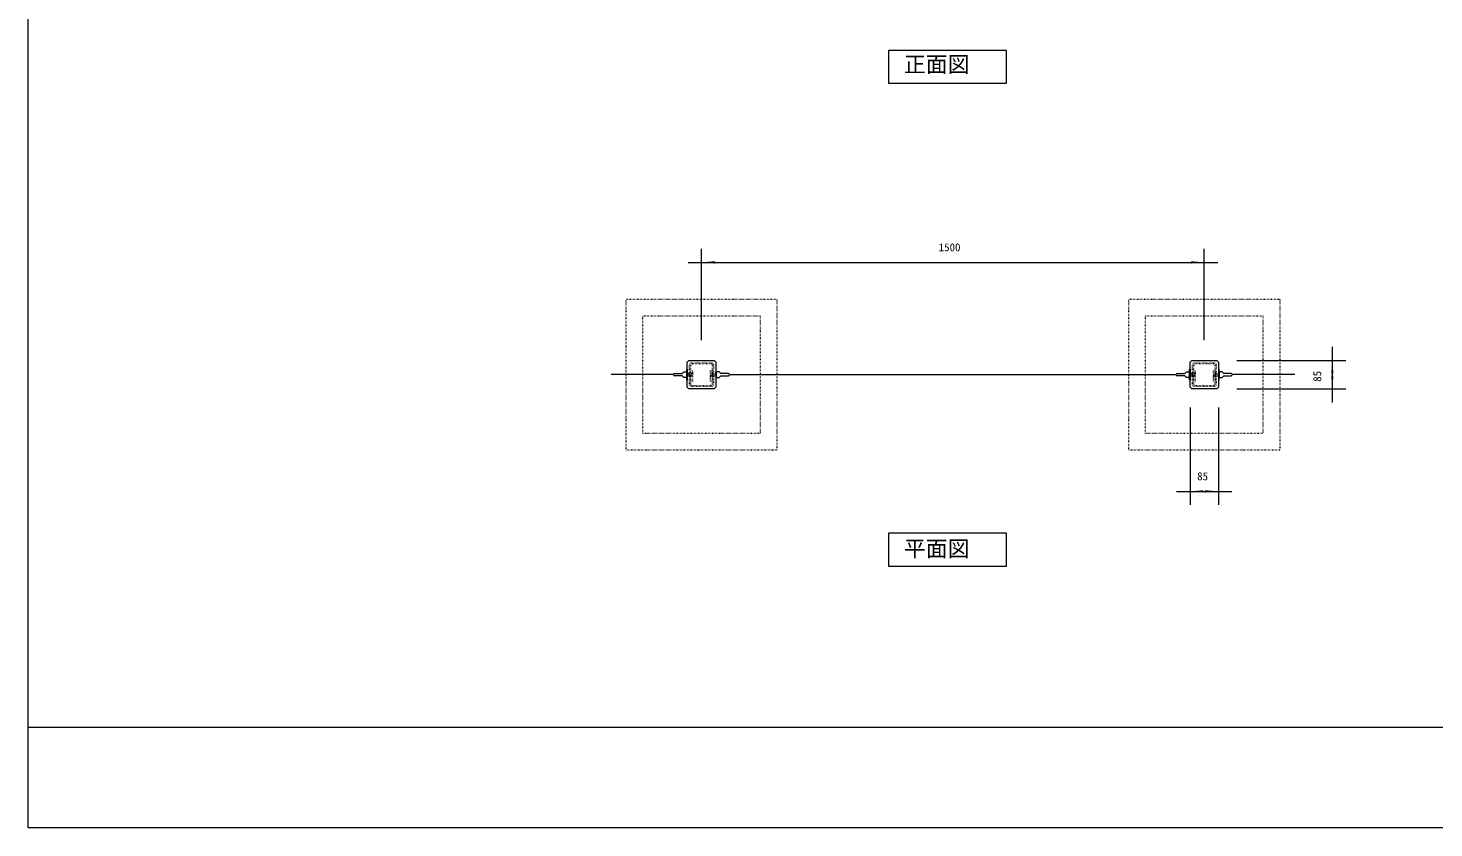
# Model space of a CAD drawing. Units: millimetres, scale not verified. Extents: x -3900 to 3900, y -2750 to 2750.
# Drawn here: x -3900 to 294, y -2750 to -366 of the extents above; entities that cross this region are included whole.
import ezdxf
from ezdxf.enums import TextEntityAlignment as Align

# ---------------------------------------------------------------- set-up
doc = ezdxf.new("R2010")
doc.units = ezdxf.units.MM
doc.header["$LTSCALE"] = 20
doc.linetypes.add('USER2', pattern=[0.208282, 0.069427, -0.138855])
doc.layers.add('0-1_IMPORTED', color=2, linetype='Continuous', lineweight=18)
doc.styles.add('ＭＳ ゴシック', font='')
doc.styles.get('ＭＳ ゴシック').set_extended_font_data('MS Gothic')

msp = doc.modelspace()

# ---------------------------------------------------------------- linework, layer by layer
at = {"layer": '0-1_IMPORTED', "color": 1}
for p, q in [((-1891, -1296.5), (-1891, -1024.35)), ((-391, -1296.5), (-391, -1024.35)), ((-1931, -1064.35), (-1891, -1064.35)), ((-1891, -1064.35), (-391, -1064.35)), ((-391, -1064.35), (-351, -1064.35)), ((-9, -1316.5), (-9, -1356.5)), ((-293.5, -1356.5), (31, -1356.5)), ((-9, -1356.5), (-9, -1441.5)), ((-293.5, -1441.5), (31, -1441.5)), ((-9, -1441.5), (-9, -1481.5)), ((-433.5, -1496.5), (-433.5, -1787)), ((-348.5, -1496.5), (-348.5, -1787)), ((-473.5, -1747), (-433.5, -1747)), ((-433.5, -1747), (-348.5, -1747)), ((-348.5, -1747), (-308.5, -1747))]:
    msp.add_line(p, q, dxfattribs=at)
at = {"layer": '0-1_IMPORTED'}
for p, q in [((-1974.4, -1399), (-2161, -1399)), ((-1807.6, -1399), (-474.4, -1399)), ((-121, -1399), (-307.6, -1399)), ((-3900, -2450), (3900, -2450))]:
    msp.add_line(p, q, dxfattribs=at)
at = {"layer": '0-1_IMPORTED', "linetype": 'USER2'}
for p, q in [((-1931.1, -1403), (-1931.1, -1395)), ((-1929.1, -1403), (-1929.1, -1395)), ((-1927.1, -1403), (-1927.1, -1395)), ((-1925.1, -1403), (-1925.1, -1395)), ((-1923.1, -1403), (-1923.1, -1395)), ((-1921.1, -1403), (-1921.1, -1395)), ((-1860.9, -1403), (-1860.9, -1395)), ((-1858.9, -1403), (-1858.9, -1395)), ((-1856.9, -1403), (-1856.9, -1395)), ((-1854.9, -1403), (-1854.9, -1395)), ((-1852.9, -1403), (-1852.9, -1395)), ((-1850.9, -1403), (-1850.9, -1395)), ((-431.1, -1403), (-431.1, -1395)), ((-429.1, -1403), (-429.1, -1395)), ((-427.1, -1403), (-427.1, -1395)), ((-425.1, -1403), (-425.1, -1395)), ((-423.1, -1403), (-423.1, -1395)), ((-421.1, -1403), (-421.1, -1395)), ((-360.9, -1403), (-360.9, -1395)), ((-358.9, -1403), (-358.9, -1395)), ((-356.9, -1403), (-356.9, -1395)), ((-354.9, -1403), (-354.9, -1395)), ((-352.9, -1403), (-352.9, -1395)), ((-350.9, -1403), (-350.9, -1395))]:
    msp.add_line(p, q, dxfattribs=at)
at = {"layer": '0-1_IMPORTED'}
for points in [[(-3900, 2750), (3900, 2750), (3900, -2750), (-3900, -2750)], [(-1332, -431.35), (-982, -431.35), (-982, -531.35), (-1332, -531.35)], [(-1935.1, -1383), (-1933.5, -1383), (-1933.5, -1415), (-1935.1, -1415)], [(-1933.5, -1361.5), (-1928.5, -1356.5), (-1853.5, -1356.5), (-1848.5, -1361.5), (-1848.5, -1436.5), (-1853.5, -1441.5), (-1928.5, -1441.5), (-1933.5, -1436.5)], [(-1846.9, -1383), (-1848.5, -1383), (-1848.5, -1415), (-1846.9, -1415)], [(-435.1, -1383), (-433.5, -1383), (-433.5, -1415), (-435.1, -1415)], [(-433.5, -1361.5), (-428.5, -1356.5), (-353.5, -1356.5), (-348.5, -1361.5), (-348.5, -1436.5), (-353.5, -1441.5), (-428.5, -1441.5), (-433.5, -1436.5)], [(-346.9, -1383), (-348.5, -1383), (-348.5, -1415), (-346.9, -1415)], [(-1332, -1870.68), (-982, -1870.68), (-982, -1970.68), (-1332, -1970.68)]]:
    msp.add_lwpolyline(points, close=True, dxfattribs=at)
at = {"layer": '0-1_IMPORTED', "linetype": 'USER2'}
for points in [[(-2116, -1174), (-1666, -1174), (-1666, -1624), (-2116, -1624)], [(-616, -1174), (-166, -1174), (-166, -1624), (-616, -1624)], [(-2066, -1224), (-1716, -1224), (-1716, -1574), (-2066, -1574)], [(-566, -1224), (-216, -1224), (-216, -1574), (-566, -1574)], [(-1926.5, -1367.68), (-1922.32, -1363.5), (-1859.68, -1363.5), (-1855.5, -1367.68), (-1855.5, -1430.32), (-1859.68, -1434.5), (-1922.32, -1434.5), (-1926.5, -1430.32)], [(-1918.92, -1366.5), (-1923.5, -1371.08), (-1923.5, -1426.92), (-1918.92, -1431.5), (-1863.08, -1431.5), (-1858.5, -1426.92), (-1858.5, -1371.08), (-1863.08, -1366.5)], [(-426.5, -1367.68), (-422.32, -1363.5), (-359.68, -1363.5), (-355.5, -1367.68), (-355.5, -1430.32), (-359.68, -1434.5), (-422.32, -1434.5), (-426.5, -1430.32)], [(-418.92, -1366.5), (-423.5, -1371.08), (-423.5, -1426.92), (-418.92, -1431.5), (-363.08, -1431.5), (-358.5, -1426.92), (-358.5, -1371.08), (-363.08, -1366.5)], [(-1935.1, -1395), (-1919.1, -1395), (-1919.1, -1403), (-1935.1, -1403)], [(-1923.5, -1387.5), (-1918.1, -1387.5), (-1918.1, -1418.5), (-1923.5, -1418.5)], [(-1863.9, -1387.5), (-1858.5, -1387.5), (-1858.5, -1418.5), (-1863.9, -1418.5)], [(-1862.9, -1395), (-1846.9, -1395), (-1846.9, -1403), (-1862.9, -1403)], [(-435.1, -1395), (-419.1, -1395), (-419.1, -1403), (-435.1, -1403)], [(-423.5, -1387.5), (-418.1, -1387.5), (-418.1, -1418.5), (-423.5, -1418.5)], [(-363.9, -1387.5), (-358.5, -1387.5), (-358.5, -1418.5), (-363.9, -1418.5)], [(-362.9, -1395), (-346.9, -1395), (-346.9, -1403), (-362.9, -1403)]]:
    msp.add_lwpolyline(points, close=True, dxfattribs=at)
at = {"layer": '0-1_IMPORTED'}
for points in [[(-1941.5, -1391), (-1935.1, -1391), (-1935.1, -1407), (-1941.5, -1407), (-1943.9, -1407), (-1948.9, -1402), (-1971.4, -1402)], [(-1971.4, -1396), (-1948.9, -1396), (-1943.9, -1391), (-1941.5, -1391)], [(-1840.5, -1391), (-1846.9, -1391), (-1846.9, -1407), (-1840.5, -1407), (-1838.1, -1407), (-1833.1, -1402), (-1810.6, -1402)], [(-1810.6, -1396), (-1833.1, -1396), (-1838.1, -1391), (-1840.5, -1391)], [(-441.5, -1391), (-435.1, -1391), (-435.1, -1407), (-441.5, -1407), (-443.9, -1407), (-448.9, -1402), (-471.4, -1402)], [(-471.4, -1396), (-448.9, -1396), (-443.9, -1391), (-441.5, -1391)], [(-340.5, -1391), (-346.9, -1391), (-346.9, -1407), (-340.5, -1407), (-338.1, -1407), (-333.1, -1402), (-310.6, -1402)], [(-310.6, -1396), (-333.1, -1396), (-338.1, -1391), (-340.5, -1391)]]:
    msp.add_lwpolyline(points, dxfattribs=at)
for centre, start, end in [((-1971.4, -1399), 90, 180), ((-1971.4, -1399), 180, 270), ((-1810.6, -1399), 0, 90), ((-1810.6, -1399), 270, 0), ((-471.4, -1399), 90, 180), ((-471.4, -1399), 180, 270), ((-310.6, -1399), 0, 90), ((-310.6, -1399), 270, 0)]:
    msp.add_arc(centre, 3, start, end, dxfattribs=at)
at = {"layer": '0-1_IMPORTED', "color": 1}
for points in [[(-1891, -1064.35), (-1851, -1060.85), (-1851, -1067.85)], [(-391, -1064.35), (-431, -1067.85), (-431, -1060.85)], [(-9, -1356.5), (-5.5, -1396.5), (-12.5, -1396.5)], [(-9, -1441.5), (-12.5, -1401.5), (-5.5, -1401.5)], [(-433.5, -1747), (-393.5, -1743.5), (-393.5, -1750.5)], [(-348.5, -1747), (-388.5, -1750.5), (-388.5, -1743.5)]]:
    msp.add_solid(points, dxfattribs=at)

# ---------------------------------------------------------------- texts
at = {"layer": '0-1_IMPORTED', "color": 7, "style": 'ＭＳ ゴシック'}
for s, height, p in [('正面図', 47.77, (-1286.91, -512.16)), ('1500', 23.88, (-1183.33, -1038.42)), ('85', 23.88, (-412.17, -1721.07)), ('平面図', 47.77, (-1286.91, -1955.69))]:
    msp.add_text(s, height=height, dxfattribs=at).set_placement(p, align=Align.BOTTOM_LEFT)
msp.add_text('85', height=23.88, rotation=90, dxfattribs=at).set_placement((-34.93, -1420.17), align=Align.BOTTOM_LEFT)

doc.saveas('drawing.dxf')
